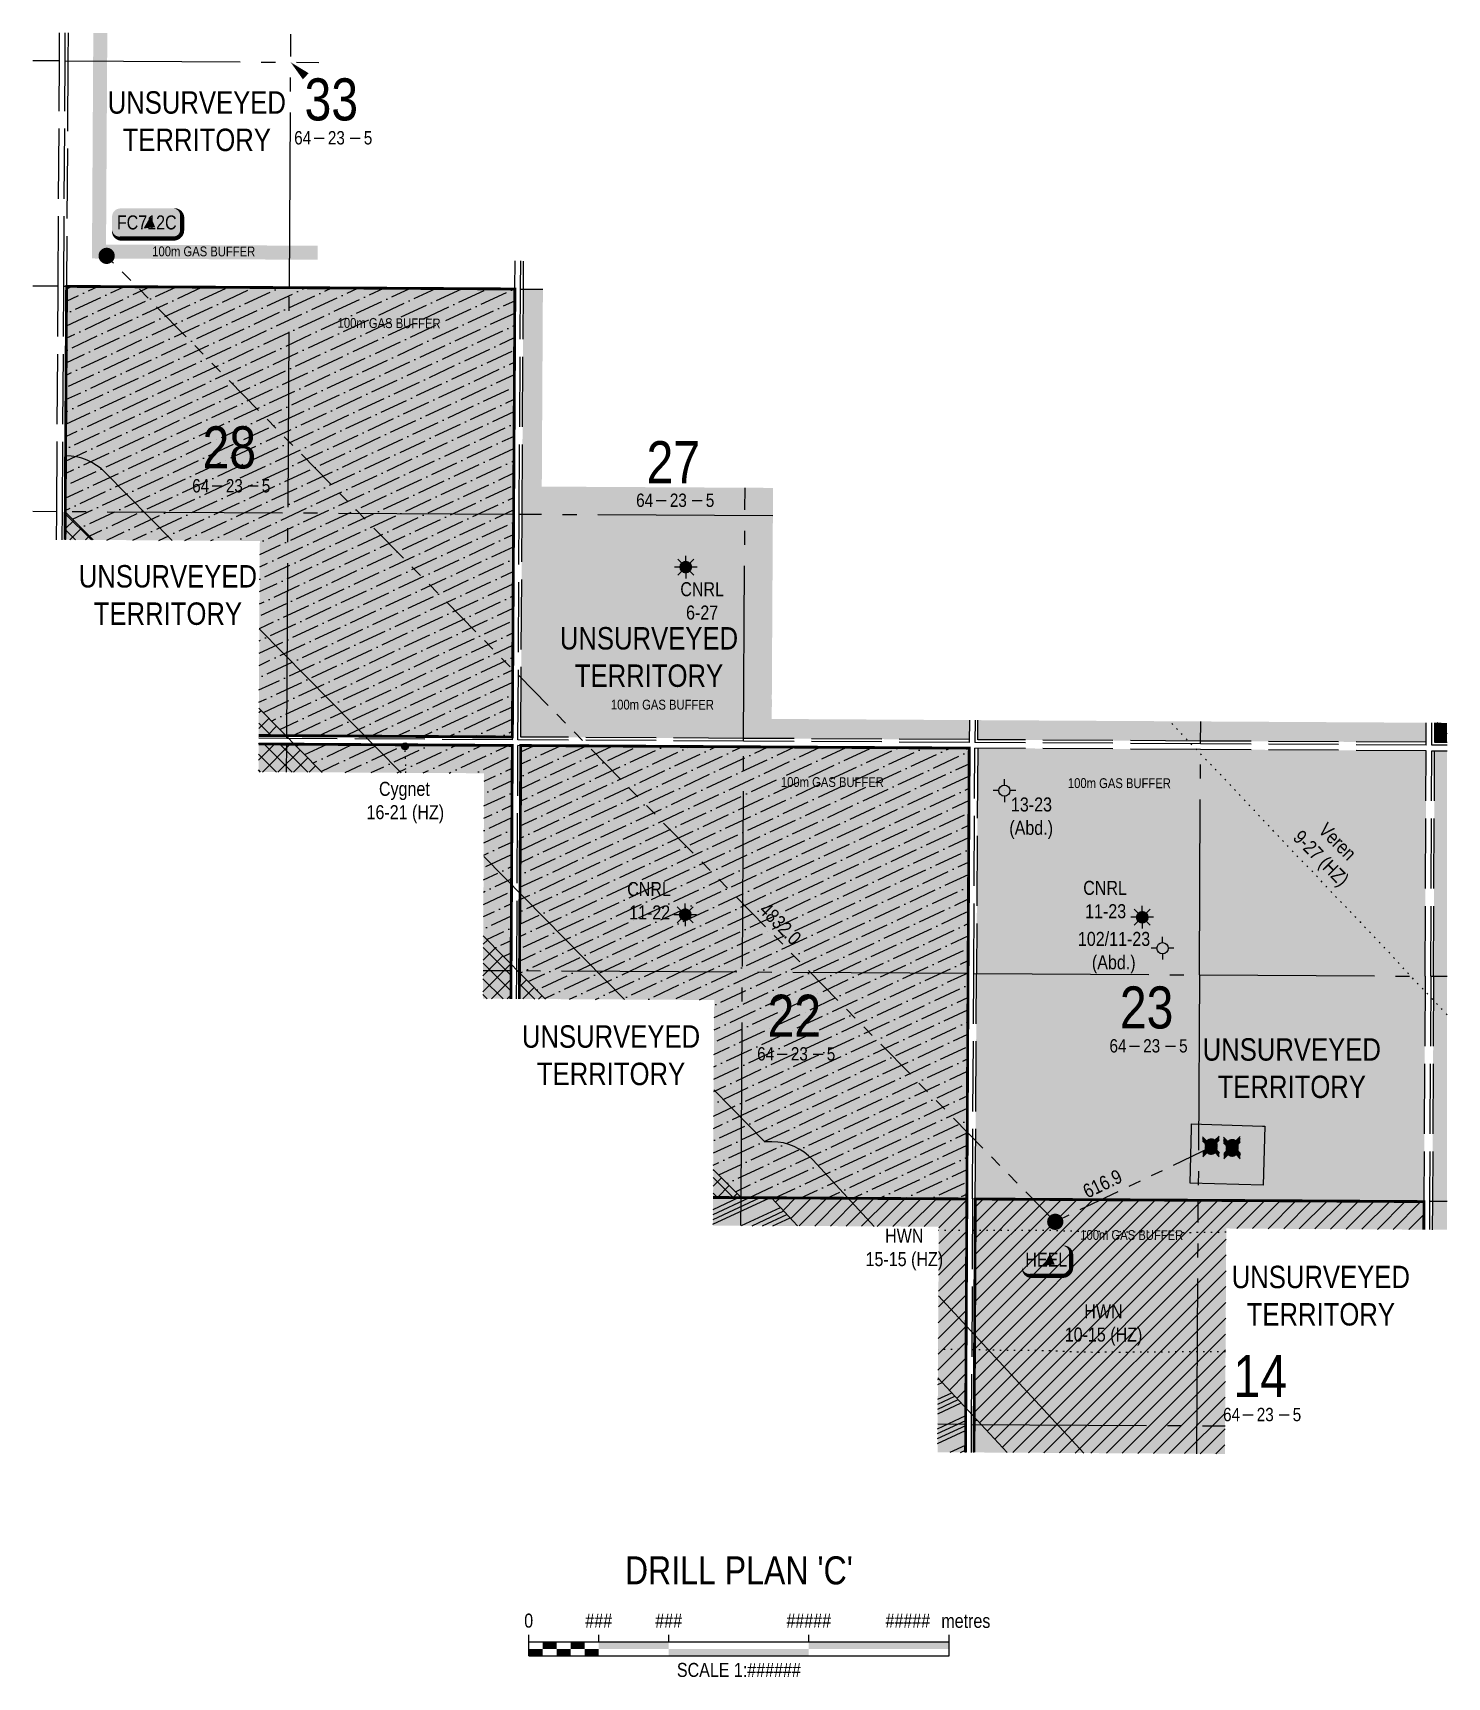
# Model space of a CAD drawing. Header units: inches. Extents: x 464475 to 485921, y 6038951 to 6050475.
# Drawn here: x 473911 to 474920, y 6040362 to 6041535 of the extents above; entities that cross this region are included whole.
import ezdxf
from ezdxf.enums import TextEntityAlignment as Align

# ---------------------------------------------------------------- set-up
doc = ezdxf.new("R2010")
doc.units = ezdxf.units.IN
doc.header["$LTSCALE"] = 5
for name, pattern in [('foc-DOT', [1, 0.2, -0.8]), ('foc-DRILLPATH', [14.75, 6, -1.75, 1.75, -1.75, 1.75, -1.75]), ('foc-QUARTERLINE', [33, 25, -3, 2, -3]), ('foc-UNSURVEYED', [12.5, 10, -2.5])]:
    doc.linetypes.add(name, pattern=pattern)
for name, color, linetype in [('10', 1, 'Continuous'), ('9', 3, 'Continuous'), ('ABADATA-DRILL-T', 8, 'Continuous'), ('AS-DRILL', 8, 'foc-DOT'), ('AS-DRILL-T', 8, 'Continuous'), ('AS-TARGET-GAS', 182, 'Continuous'), ('AS-TARGET-GAS-H', 181, 'Continuous'), ('AS-UNDERLAY-H', 141, 'Continuous'), ('DETAIL-T', 7, 'Continuous'), ('H-CP', 51, 'Continuous'), ('H-MOCL', 111, 'Continuous'), ('L-2', 7, 'Continuous'), ('L-BD', 7, 'Continuous'), ('L-MON', 1, 'Continuous'), ('L-QSEC', 8, 'foc-QUARTERLINE'), ('L-SECLBL', 7, 'Continuous'), ('L-UNS-T', 3, 'Continuous'), ('L-USEC', 7, 'foc-UNSURVEYED'), ('P-PDRILLPATH', 12, 'foc-DRILLPATH'), ('P-PROPOSED', 10, 'Continuous'), ('P-PROPOSED-H', 21, 'Continuous'), ('P-TEMP-HUSKY-NO CUT-H', 104, 'Continuous')]:
    doc.layers.add(name, color=color, linetype=linetype)
doc.layers.add('D56-EXISTING DISPOSITION', color=7, linetype='Continuous', true_color=0xa347ff)
doc.styles.add('80', font='ARIALN.TTF', dxfattribs={"height": 10})
doc.styles.add('80CG', font='ARIALN.TTF', dxfattribs={"height": 10})
doc.styles.add('80L', font='ARIALN.TTF', dxfattribs={"height": 10})
doc.styles.add('SIMPLEX', font='ARIALN.TTF')
pattern_1 = [(45, (-33293.554, 10185.4706), (-5.609685254, 5.609685254), []), (135, (-33293.554, 10185.4706), (-5.609685254, -5.609685254), [])]
pattern_2 = [(45, (-33293.554, 10185.4706), (-5.609685254, 5.609685254), [])]
pattern_3 = [(25, (-33293.554, 10185.4706), (9.229754603, 13.057325538), [19.833232416, -3.966646483, 0, -3.966646483])]
pattern_4 = [(25, (-33293.554, 10185.47), (-8.04661076, 17.25601246), []), (25, (-33289.337, 10183.936), (-8.04661076, 17.25601246), []), (25, (-33285.12, 10182.4), (-8.04661076, 17.25601246), []), (25, (-33280.903, 10180.866), (-8.04661076, 17.25601246), [])]

# ---------------------------------------------------------------- blocks, each defined once
blk = doc.blocks.new('*U495')
at = {"color": 0}
for p, q in [((-150, 0), (-150, 15)), ((-100, 10), (-100, 15)), ((-50, 10), (-50, 15)), ((50, 10), (50, 15)), ((150.2, 0), (150.2, 15)), ((-150, 10), (150.2, 10)), ((-150, 0), (150.2, 0))]:
    blk.add_line(p, q, dxfattribs=at)
for points in [[(-150, 5), (-140, 5), (-150, 0), (-140, 0)], [(-140, 10), (-130, 10), (-140, 5), (-130, 5)], [(-130, 5), (-120, 5), (-130, 0), (-120, 0)], [(-120, 10), (-110, 10), (-120, 5), (-110, 5)], [(-110, 5), (-100, 5), (-110, 0), (-100, 0)], [(-100, 10), (-50, 10), (-100, 5), (-50, 5)], [(-50, 5), (50, 5), (-50, 0), (50, 0)], [(50, 10), (150.2, 10), (50, 5), (150.2, 5)]]:
    blk.add_solid(points, dxfattribs=at)
at = {"color": 0, "style": '80'}
blk.add_text('metres', height=10, dxfattribs=at).set_placement((162.2, 20), align=Align.CENTER)
at = {"color": 0, "char_height": 10, "style": '80'}
for s, insert, attachment_point in [('0', (-150, 30.2), 2), ('###', (-100, 30.2), 2), ('###', (-50, 30.2), 2), ('#####', (50, 30.2), 2), ('#####', (136.7, 30.2), 3), ('SCALE 1:######', (0.1, -5), 2)]:
    blk.add_mtext(s, dxfattribs=dict(at, insert=insert, attachment_point=attachment_point))
blk = doc.blocks.new('plbh')
at = {"layer": 'L-MON'}
h = blk.add_hatch(color=255, dxfattribs=at)
h.dxf.hatch_style = 1
edge = h.paths.add_edge_path()
edge.add_arc((0, 0), 1.16, 0, 360)
h = blk.add_hatch(color=256, dxfattribs=at)
h.dxf.hatch_style = 1
h.paths.add_polyline_path([(-0.96, 0, 1), (0.96, 0, 1)])
h.paths.add_polyline_path([(0.91, 0, -1), (-0.91, 0, -1)], flags=16)
h.paths.add_polyline_path([(0.45, 0, -1), (-0.45, 0, -1)], flags=0)
h = blk.add_hatch(color=256, dxfattribs=at)
h.dxf.hatch_style = 1
h.paths.add_polyline_path([(-0.45, 0, 1), (0.45, 0, 1)])
h.paths.add_polyline_path([(0.4, 0, -1), (-0.4, 0, -1)], flags=16)
at = {"layer": 'L-MON', "color": 240}
for radius in [0.96, 0.91, 0.45, 0.4]:
    blk.add_circle((0, 0), radius, dxfattribs=at)
blk = doc.blocks.new('WC')
at = {"layer": 'L-MON'}
h = blk.add_hatch(color=255, dxfattribs=at)
h.dxf.hatch_style = 1
edge = h.paths.add_edge_path()
edge.add_arc((0, 0), 0.9, 0, 360)
at = {"layer": 'L-MON', "color": 240, "flags": 128}
for points in [[(-0.62, 0.5), (-1.23, 1.12)], [(0.52, 0.61), (1.13, 1.21)], [(-1.18, -1.18), (-0.56, -0.57)], [(1.16, -1.18), (0.56, -0.57)]]:
    blk.add_lwpolyline(points, dxfattribs=at)
at = {"layer": 'L-MON', "color": 240}
for radius in [0.8, 0.373]:
    blk.add_circle((0, 0), radius, dxfattribs=at)
blk = doc.blocks.new('L-SECLBL')
at = {"layer": '9', "color": 7}
for p, q in [((-5.1, -27.8), (-12.3, -27.8)), ((20.7, -27.8), (13.5, -27.8))]:
    blk.add_line(p, q, dxfattribs=at)
at = {"layer": '10', "color": 2, "style": 'SIMPLEX'}
blk.add_attdef('SEC', text='', height=30, dxfattribs=at).set_placement((0, 0), align=Align.MIDDLE)
at = {"layer": '10', "color": 5, "style": '80L'}
blk.add_attdef('TWP', text='', height=9.5, dxfattribs=at).set_placement((-14.4, -27.4), align=Align.MIDDLE_RIGHT)
blk.add_attdef('RGE', text='', height=9.5, dxfattribs=at).set_placement((3.6, -27.4), align=Align.MIDDLE_CENTER)
blk.add_attdef('MER', text='', height=9.5, dxfattribs=at).set_placement((23.2, -27.4), align=Align.MIDDLE_LEFT)
blk = doc.blocks.new('GAS')
h = blk.add_hatch(color=255)
h.dxf.hatch_style = 1
edge = h.paths.add_edge_path()
edge.add_arc((0, 0), 0.9, 0, 360)
for p, q in [((-0.81, 0), (-1.62, 0)), ((-0.57, 0.57), (-1.14, 1.14)), ((0, 0.81), (0, 1.62)), ((0.57, 0.57), (1.14, 1.14)), ((1.62, 0), (0.81, 0)), ((-0.57, -0.57), (-1.14, -1.14)), ((0, -0.81), (0, -1.62)), ((1.14, -1.14), (0.57, -0.57))]:
    blk.add_line(p, q)
blk.add_circle((0, 0), 0.8)
blk = doc.blocks.new('BH-Existing')
at = {"layer": 'AS-DRILL-T'}
h = blk.add_hatch(color=256, dxfattribs=at)
h.dxf.hatch_style = 1
edge = h.paths.add_edge_path()
edge.add_arc((0, 0), 0.5, 0, 360)
blk.add_circle((0, 0), 0.5, dxfattribs=at)
blk = doc.blocks.new('GABD')
for p, q in [((-0.81, 0), (-1.62, 0)), ((0, 0.81), (0, 1.62)), ((1.62, 0), (0.81, 0)), ((0, -0.81), (0, -1.62))]:
    blk.add_line(p, q)
blk.add_circle((0, 0), 0.8)
blk = doc.blocks.new('*U501')
h = blk.add_hatch(color=254)
edge = h.paths.add_edge_path()
edge.add_line((-19, -11.5), (19, -11.5))
edge.add_arc((19, -5.5), 6, 270, 360)
edge.add_line((25, -5.5), (25, 4))
edge.add_arc((19, 4), 6, 0, 90)
edge.add_line((19, 10), (-19, 10))
edge.add_arc((-19, 4), 6, 90, 180)
edge.add_line((-25, 4), (-25, -5.5))
edge.add_arc((-19, -5.5), 6, 180, 270)
at = {"color": 1, "flags": 128}
blk.add_lwpolyline([(-19, -11.5, 3, 3, 0), (19, -11.5, 3, 3, 0.414214), (25, -5.5, 3, 3, 0), (25, 4, 3, 0, 0.414214), (19, 10, 0, 0, 0), (-19, 10, 0, 0, 0.414214), (-25, 4, 0, 0, 0), (-25, -5.5, 0, 3, 0.414214)], format="xyseb", close=True, dxfattribs=at)
blk.add_lwpolyline([(5.8, -3.4, 0, 10, 0), (0, 0, 5, 5, 0)], format="xyseb", dxfattribs=at)
at = {"color": 1, "style": '80'}
blk.add_attdef('ENTER_TEXT_001', (-36, -5), '', height=10, dxfattribs=at)
blk = doc.blocks.new('*U508')
h = blk.add_hatch(color=254)
edge = h.paths.add_edge_path()
edge.add_line((-11.5, -11.5), (11.5, -11.5))
edge.add_arc((11.5, -5.5), 6, 270, 360)
edge.add_line((17.5, -5.5), (17.5, 4))
edge.add_arc((11.5, 4), 6, 0, 90)
edge.add_line((11.5, 10), (-11.5, 10))
edge.add_arc((-11.5, 4), 6, 90, 180)
edge.add_line((-17.5, 4), (-17.5, -5.5))
edge.add_arc((-11.5, -5.5), 6, 180, 270)
at = {"color": 1, "flags": 128}
blk.add_lwpolyline([(-11.5, -11.5, 3, 3, 0), (11.5, -11.5, 3, 3, 0.414214), (17.5, -5.5, 3, 3, 0), (17.5, 4, 3, 0, 0.414214), (11.5, 10, 0, 0, 0), (-11.5, 10, 0, 0, 0.414214), (-17.5, 4, 0, 0, 0), (-17.5, -5.5, 0, 3, 0.414214)], format="xyseb", close=True, dxfattribs=at)
blk.add_lwpolyline([(5.8, -3.4, 0, 10, 0), (0, 0, 5, 5, 0)], format="xyseb", dxfattribs=at)
at = {"color": 1, "style": '80'}
blk.add_attdef('ENTER_TEXT_001', (-36, -5), '', height=10, dxfattribs=at)

msp = doc.modelspace()

# ---------------------------------------------------------------- hatches: boundary and pattern name
at = {"layer": 'AS-TARGET-GAS-H'}
h = msp.add_hatch(color=256, dxfattribs=at)
h.dxf.hatch_style = 1
h.paths.add_polyline_path([(474114.491, 6041382.653), (473963.543, 6041383.539), (473964.448, 6041534.339), (473954.454, 6041534.397), (473953.488, 6041373.603), (474114.432, 6041372.659)])
h = msp.add_hatch(color=256, dxfattribs=at)
h.dxf.hatch_style = 1
h.paths.add_polyline_path([(474235.169, 6041331.971), (473953.248, 6041333.625), (473952.283, 6041172.808), (473962.277, 6041172.75), (473963.183, 6041323.572), (474225.118, 6041322.035), (474223.641, 6041060.403), (474072.638, 6041061.277), (474072.58, 6041051.283), (474233.579, 6041050.351)])
h = msp.add_hatch(color=256, dxfattribs=at)
h.dxf.hatch_style = 1
h.paths.add_polyline_path([(474438.637, 6041059.14), (474287.629, 6041060.02), (474288.481, 6041210.828), (474278.487, 6041210.887), (474277.578, 6041050.083), (474438.583, 6041049.145)])
h = msp.add_hatch(color=256, dxfattribs=at)
h.dxf.hatch_style = 1
h.paths.add_polyline_path([(474559.377, 6041004.44), (474277.33, 6041006.083), (474276.422, 6040845.278), (474286.417, 6040845.22), (474287.268, 6040996.03), (474549.33, 6040994.503), (474547.949, 6040732.86), (474396.881, 6040733.74), (474396.826, 6040723.746), (474557.891, 6040722.807)])
h = msp.add_hatch(color=256, dxfattribs=at)
h.dxf.hatch_style = 1
h.paths.add_polyline_path([(474885.423, 6041002.549), (474603.376, 6041004.184), (474601.891, 6040722.551), (474884.042, 6040720.913)])
h.paths.add_polyline_path([(474874.097, 6040730.966), (474611.938, 6040732.488), (474613.318, 6040994.131), (474875.38, 6040992.613)], flags=16)
h = msp.add_hatch(color=256, dxfattribs=at)
h.dxf.hatch_style = 1
h.paths.add_polyline_path([(474762.752, 6040681.638), (474601.68, 6040682.573), (474600.832, 6040521.767), (474610.827, 6040521.709), (474611.622, 6040672.52), (474762.701, 6040671.643)])
at = {"layer": 'AS-UNDERLAY-H'}
h = msp.add_hatch(color=51, dxfattribs=at)
h.dxf.hatch_style = 1
h.paths.add_polyline_path([(474019.744, 6041200.438), (474082.235, 6041200.438), (474082.235, 6041222.19), (474072.566, 6041222.19), (474072.566, 6041256.745), (474031.226, 6041256.745), (474031.226, 6041222.941), (474019.553, 6041222.941)])
h = msp.add_hatch(color=51, dxfattribs=at)
h.dxf.hatch_style = 1
h.paths.add_polyline_path([(474422.319, 6040795.177), (474484.81, 6040795.177), (474484.81, 6040816.929), (474475.141, 6040816.929), (474475.141, 6040851.484), (474433.801, 6040851.484), (474433.801, 6040817.68), (474422.128, 6040817.68)])
at = {"layer": 'H-CP'}
h = msp.add_hatch(color=256, dxfattribs=at)
h.dxf.hatch_style = 1
h.paths.add_polyline_path([(473935.39, 6041353.71), (473934.303, 6041172.913), (474073.284, 6041172.103), (474072.475, 6041033.303), (474253.467, 6041032.247), (474255.272, 6041351.845)])
h = msp.add_hatch(color=256, dxfattribs=at)
h.dxf.hatch_style = 1
h.paths.add_polyline_path([(474419.472, 6041210.065), (474274.465, 6041210.884), (474275.261, 6041351.726), (474261.303, 6041351.807), (474260.395, 6041191.002), (474419.362, 6041190.076)])
h = msp.add_hatch(color=256, dxfattribs=at)
h.dxf.hatch_style = 1
h.paths.add_polyline_path([(474439.468, 6041209.952), (474419.472, 6041210.065), (474419.362, 6041190.076), (474439.352, 6041189.96)])
h = msp.add_hatch(color=256, dxfattribs=at)
h.dxf.hatch_style = 1
h.paths.add_polyline_path([(474418.495, 6041031.282), (474419.362, 6041190.076), (474260.395, 6041191.002), (474259.498, 6041032.209)])
h = msp.add_hatch(color=256, dxfattribs=at)
h.dxf.hatch_style = 1
h.paths.add_polyline_path([(474579.577, 6041044.301), (474438.507, 6041045.119), (474439.352, 6041189.96), (474419.362, 6041190.076), (474418.495, 6041031.282), (474579.503, 6041030.344)])
h = msp.add_hatch(color=256, dxfattribs=at)
h.dxf.hatch_style = 1
h.paths.add_polyline_path([(474585.608, 6041044.267), (474744.603, 6041043.345), (474744.532, 6041029.388), (474585.535, 6041030.309)])
h = msp.add_hatch(color=256, dxfattribs=at)
h.dxf.hatch_style = 1
h.paths.add_polyline_path([(474905.608, 6041042.412), (474744.603, 6041043.345), (474744.532, 6041029.388), (474905.54, 6041028.455)])
h = msp.add_hatch(color=256, dxfattribs=at)
h.dxf.hatch_style = 1
h.paths.add_polyline_path([(474920.453, 6041042.326), (474911.64, 6041042.377), (474911.572, 6041028.42), (474920.453, 6041028.368)])
h = msp.add_hatch(color=256, dxfattribs=at)
h.dxf.hatch_style = 1
h.paths.add_polyline_path([(474072.44, 6041027.272), (474253.433, 6041026.215), (474252.411, 6040845.418), (474232.422, 6040845.528), (474233.331, 6041006.37), (474072.323, 6041007.28)])
h = msp.add_hatch(color=256, dxfattribs=at)
h.dxf.hatch_style = 1
h.paths.add_polyline_path([(474577.776, 6040702.704), (474396.717, 6040703.757), (474397.486, 6040844.626), (474258.443, 6040845.383), (474259.465, 6041026.18), (474579.472, 6041024.314)])
h = msp.add_hatch(color=256, dxfattribs=at)
h.dxf.hatch_style = 1
h.paths.add_polyline_path([(474903.934, 6040700.808), (474583.807, 6040702.667), (474585.503, 6041024.277), (474905.51, 6041022.423)])
h = msp.add_hatch(color=256, dxfattribs=at)
h.dxf.hatch_style = 1
h.paths.add_polyline_path([(474920.453, 6041022.368), (474920.453, 6040861.569), (474910.754, 6040861.598), (474911.542, 6041022.401)])
h = msp.add_hatch(color=256, dxfattribs=at)
h.dxf.hatch_style = 1
h.paths.add_polyline_path([(474920.453, 6040861.569), (474910.754, 6040861.598), (474909.966, 6040700.794), (474920.453, 6040700.77)])
h = msp.add_hatch(color=256, dxfattribs=at)
h.dxf.hatch_style = 1
h.paths.add_polyline_path([(474920.453, 6040700.77), (474909.966, 6040700.794), (474909.966, 6040700.773), (474909.867, 6040680.784), (474920.453, 6040680.722)])
at = {"layer": 'H-MOCL'}
h = msp.add_hatch(color=256, dxfattribs=at)
h.dxf.hatch_style = 1
h.paths.add_polyline_path([(474396.717, 6040703.757), (474577.776, 6040702.704), (474576.821, 6040521.907), (474556.821, 6040522.023), (474557.759, 6040682.907), (474396.608, 6040683.757)])
h = msp.add_hatch(color=256, dxfattribs=at)
h.dxf.hatch_style = 1
h.paths.add_polyline_path([(474583.807, 6040702.669), (474903.934, 6040700.81), (474903.828, 6040680.819), (474762.853, 6040681.637), (474761.92, 6040520.831), (474582.853, 6040521.872)])
at = {"layer": 'P-PROPOSED-H'}
h = msp.add_hatch(color=256, dxfattribs=at)
h.dxf.hatch_style = 1
h.paths.add_polyline_path([(474736.986, 6040714.043), (474738.101, 6040753.29), (474738.153, 6040756.26), (474788.749, 6040754.612), (474790.471, 6040754.566), (474789.277, 6040712.557)])
at = {"layer": 'P-TEMP-HUSKY-NO CUT-H', "true_color": 0x0582ff}
h = msp.add_hatch(dxfattribs=at)
h.set_pattern_fill('ANSI36', color=150, scale=2.498675, angle=340)
h.set_pattern_definition(pattern_3)
h.paths.add_polyline_path([(474091.856, 6041033.193), (474253.467, 6041032.247), (474255.272, 6041351.845), (473935.395, 6041353.71), (473934.423, 6041192.905), (473954.245, 6041172.797), (474073.284, 6041172.103), (474072.588, 6041052.74)])
at = {"layer": 'P-TEMP-HUSKY-NO CUT-H'}
h = msp.add_hatch(dxfattribs=at)
h.set_pattern_fill('ANSI37', color=256, scale=2.498675)
h.set_pattern_definition(pattern_1)
h.paths.add_polyline_path([(473934.303, 6041172.913), (473954.245, 6041172.797), (473934.424, 6041192.904)])
h = msp.add_hatch(dxfattribs=at)
h.set_pattern_fill('ANSI37', color=256, scale=2.498675)
h.set_pattern_definition(pattern_1)
h.paths.add_polyline_path([(474072.475, 6041033.303), (474091.859, 6041033.191), (474072.588, 6041052.74)])
h = msp.add_hatch(dxfattribs=at)
h.set_pattern_fill('ANSI37', color=256, scale=2.498675)
h.set_pattern_definition(pattern_1)
h.paths.add_polyline_path([(474072.44, 6041027.272), (474097.842, 6041027.121), (474117.653, 6041007.024), (474072.323, 6041007.28)])
at = {"layer": 'P-TEMP-HUSKY-NO CUT-H', "true_color": 0x0582ff}
h = msp.add_hatch(dxfattribs=at)
h.set_pattern_fill('ANSI36', color=150, scale=2.498675, angle=340)
h.set_pattern_definition(pattern_3)
h.paths.add_polyline_path([(474097.842, 6041027.121), (474253.433, 6041026.215), (474252.552, 6040870.173), (474232.675, 6040890.337), (474233.331, 6041006.37), (474117.653, 6041007.024)])
h = msp.add_hatch(dxfattribs=at)
h.set_pattern_fill('ANSI36', color=150, scale=2.498675, angle=340)
h.set_pattern_definition(pattern_3)
h.paths.add_polyline_path([(474416.707, 6040703.642), (474396.827, 6040723.81), (474397.486, 6040844.626), (474277.086, 6040845.284), (474258.549, 6040864.088), (474259.465, 6041026.18), (474579.472, 6041024.314), (474577.776, 6040702.704), (474438.438, 6040703.516)])
at = {"layer": 'P-TEMP-HUSKY-NO CUT-H'}
h = msp.add_hatch(dxfattribs=at)
h.set_pattern_fill('ANSI37', color=256, scale=2.498675)
h.set_pattern_definition(pattern_1)
h.paths.add_polyline_path([(474232.675, 6040890.337), (474252.551, 6040870.174), (474252.411, 6040845.418), (474232.422, 6040845.528)])
h = msp.add_hatch(dxfattribs=at)
h.set_pattern_fill('ANSI37', color=256, scale=2.498675)
h.set_pattern_definition(pattern_1)
h.paths.add_polyline_path([(474258.549, 6040864.088), (474277.086, 6040845.284), (474258.443, 6040845.383)])
h = msp.add_hatch(dxfattribs=at)
h.set_pattern_fill('ANSI37', color=256, scale=2.498675)
h.set_pattern_definition(pattern_1)
h.paths.add_polyline_path([(474396.827, 6040723.81), (474416.706, 6040703.64), (474396.717, 6040703.757)])
at = {"layer": 'P-TEMP-HUSKY-NO CUT-H', "true_color": 0x0582ff}
h = msp.add_hatch(dxfattribs=at)
h.set_pattern_fill('ANSI34', color=150, scale=0.99947, angle=340)
h.set_pattern_definition(pattern_4)
h.paths.add_polyline_path([(474438.437, 6040703.516), (474456.997, 6040683.438), (474396.608, 6040683.757), (474396.717, 6040703.757)])
at = {"layer": 'P-TEMP-HUSKY-NO CUT-H'}
h = msp.add_hatch(dxfattribs=at)
h.set_pattern_fill('ANSI31', color=256, scale=2.498675)
h.set_pattern_definition(pattern_2)
h.paths.add_polyline_path([(474438.437, 6040703.516), (474577.776, 6040702.704), (474576.989, 6040553.631), (474557.131, 6040575.114), (474557.759, 6040682.907), (474456.997, 6040683.438)])
h = msp.add_hatch(dxfattribs=at)
h.set_pattern_fill('ANSI31', color=256, scale=2.498675)
h.set_pattern_definition(pattern_2)
h.paths.add_polyline_path([(474583.807, 6040702.669), (474903.934, 6040700.81), (474903.828, 6040680.819), (474762.853, 6040681.637), (474761.92, 6040520.831), (474606.474, 6040521.735), (474582.987, 6040547.142)])
at = {"layer": 'P-TEMP-HUSKY-NO CUT-H', "true_color": 0x0582ff}
h = msp.add_hatch(dxfattribs=at)
h.set_pattern_fill('ANSI34', color=150, scale=0.99947, angle=340)
h.set_pattern_definition(pattern_4)
h.paths.add_polyline_path([(474557.131, 6040575.114), (474576.989, 6040553.632), (474576.821, 6040521.907), (474556.821, 6040522.023)])
h = msp.add_hatch(dxfattribs=at)
h.set_pattern_fill('ANSI34', color=150, scale=4, angle=340)
h.set_pattern_definition([(25, (379486.03, 4831853.765), (-32.2035115, 69.0606534), []), (25, (379502.91, 4831847.62), (-32.2035115, 69.0606534), []), (25, (379519.786, 4831841.48), (-32.2035115, 69.0606534), []), (25, (379536.66, 4831835.34), (-32.2035115, 69.0606534), [])])
h.paths.add_polyline_path([(474606.474, 6040521.735), (474582.853, 6040521.872), (474582.987, 6040547.142)])

# ---------------------------------------------------------------- linework, layer by layer
at = {"layer": 'AS-DRILL'}
msp.add_line((474604.537, 6040993.962), (474604.537, 6040993.962), dxfattribs=at)
at = {"layer": 'AS-DRILL', "flags": 128}
for points in [[(474920.453, 6040834.12), (474919.169, 6040835.483), (474915.386, 6040839.503), (474911.635, 6040843.532), (474907.869, 6040847.558), (474904.042, 6040851.522), (474900.25, 6040855.519), (474896.491, 6040859.555), (474892.736, 6040863.6), (474889.015, 6040867.666), (474885.298, 6040871.719), (474881.575, 6040875.798), (474877.835, 6040879.844), (474874.016, 6040883.844), (474870.202, 6040887.826), (474866.371, 6040891.805), (474862.585, 6040895.801), (474858.828, 6040899.825), (474855.029, 6040903.818), (474851.275, 6040907.848), (474847.474, 6040911.85), (474843.614, 6040915.776), (474839.745, 6040919.714), (474835.955, 6040923.719), (474832.262, 6040927.803), (474828.543, 6040931.88), (474824.737, 6040935.852), (474820.862, 6040939.754), (474816.982, 6040943.664), (474813.15, 6040947.616), (474809.387, 6040951.633), (474805.642, 6040955.659), (474801.84, 6040959.647), (474798.037, 6040963.642), (474794.271, 6040967.67), (474790.486, 6040971.672), (474786.707, 6040975.679), (474782.949, 6040979.695), (474779.188, 6040983.724), (474775.417, 6040987.744), (474771.635, 6040991.754), (474767.864, 6040995.761), (474764.121, 6040999.799), (474760.345, 6041003.818), (474756.498, 6041007.768), (474752.674, 6041011.744), (474748.867, 6041015.734), (474745.005, 6041019.658), (474741.177, 6041023.624), (474737.412, 6041027.651), (474733.625, 6041031.665), (474729.849, 6041035.677), (474726.072, 6041039.69), (474722.284, 6041043.692)], [(474920.453, 6041034.561), (474917.965, 6041037.287), (474914.304, 6041041.398), (474913.461, 6041042.366)], [(474177.535, 6041006.668), (474177.522, 6041007.144), (474177.399, 6041011.034), (474177.269, 6041014.925), (474177.144, 6041018.82), (474177.014, 6041022.653), (474176.91, 6041025.652)], [(474762.739, 6040679.002), (474762.671, 6040679), (474758.817, 6040678.895), (474754.964, 6040678.824), (474751.112, 6040678.796), (474747.262, 6040678.779), (474743.406, 6040678.72), (474739.545, 6040678.612), (474735.689, 6040678.537), (474731.827, 6040678.542), (474727.977, 6040678.626), (474724.13, 6040678.735), (474720.272, 6040678.812), (474716.42, 6040678.852), (474712.568, 6040678.857), (474708.708, 6040678.87), (474704.858, 6040678.919), (474700.996, 6040678.977), (474697.143, 6040679.022), (474693.289, 6040679.069), (474689.435, 6040679.159), (474685.58, 6040679.278), (474681.728, 6040679.365), (474677.872, 6040679.429), (474674.019, 6040679.474), (474670.168, 6040679.461), (474666.316, 6040679.419), (474662.464, 6040679.436), (474658.61, 6040679.487), (474656.685, 6040679.517), (474654.761, 6040679.556), (474652.837, 6040679.61), (474650.915, 6040679.68), (474648.99, 6040679.743), (474647.074, 6040679.807), (474645.148, 6040679.885), (474643.235, 6040679.96), (474641.325, 6040680.03), (474639.407, 6040680.073), (474637.491, 6040680.099), (474635.567, 6040680.111), (474633.645, 6040680.12), (474631.725, 6040680.136), (474629.799, 6040680.152), (474627.871, 6040680.167), (474625.95, 6040680.179), (474624.024, 6040680.188), (474622.102, 6040680.194), (474620.172, 6040680.192), (474618.253, 6040680.187), (474616.323, 6040680.179), (474614.405, 6040680.163), (474612.477, 6040680.142), (474610.555, 6040680.14), (474608.627, 6040680.16), (474606.699, 6040680.185), (474604.787, 6040680.205), (474602.869, 6040680.22), (474600.939, 6040680.228), (474599.017, 6040680.232), (474597.091, 6040680.239), (474595.975, 6040680.247), (474592.119, 6040680.246), (474588.277, 6040680.21), (474584.431, 6040680.179), (474580.593, 6040680.15), (474576.739, 6040680.139), (474572.883, 6040680.135), (474569.035, 6040680.138), (474565.189, 6040680.171), (474561.341, 6040680.211), (474557.491, 6040680.236)], [(474762.304, 6040593.533), (474761.678, 6040593.542), (474759.752, 6040593.561), (474757.822, 6040593.581), (474755.898, 6040593.595), (474752.038, 6040593.622), (474748.212, 6040593.661), (474744.356, 6040593.725), (474740.5, 6040593.764), (474736.644, 6040593.735), (474732.792, 6040593.684), (474728.94, 6040593.61), (474725.077, 6040593.535), (474721.221, 6040593.472), (474717.372, 6040593.406), (474713.524, 6040593.357), (474709.666, 6040593.382), (474705.81, 6040593.424), (474701.958, 6040593.395), (474698.098, 6040593.32), (474694.237, 6040593.272), (474690.375, 6040593.261), (474686.515, 6040593.27), (474682.653, 6040593.3), (474678.803, 6040593.305), (474674.963, 6040593.274), (474671.129, 6040593.249), (474667.293, 6040593.276), (474663.467, 6040593.326), (474659.631, 6040593.375), (474655.798, 6040593.43), (474651.964, 6040593.543), (474648.125, 6040593.735), (474644.28, 6040593.954), (474640.433, 6040594.155), (474636.578, 6040594.316), (474632.718, 6040594.426), (474628.863, 6040594.483), (474625.007, 6040594.504), (474621.157, 6040594.524), (474617.307, 6040594.565), (474613.457, 6040594.614), (474609.601, 6040594.639), (474605.749, 6040594.645), (474601.989, 6040594.684), (474600.625, 6040594.712), (474596.768, 6040594.8), (474592.908, 6040594.889), (474589.053, 6040594.982), (474585.199, 6040595.082), (474581.35, 6040595.179), (474577.502, 6040595.254), (474573.654, 6040595.308), (474569.798, 6040595.347), (474565.946, 6040595.35), (474562.088, 6040595.267), (474558.229, 6040595.167), (474557.218, 6040595.142)]]:
    msp.add_lwpolyline(points, dxfattribs=at)
at = {"layer": 'D56-EXISTING DISPOSITION', "const_width": 1.999, "flags": 128}
for points in [[(473934.303, 6041172.913), (473934.423, 6041192.902), (473935.389, 6041353.708), (474094.326, 6041352.787), (474255.271, 6041351.843), (474254.363, 6041191.037), (474253.466, 6041032.244), (474092.464, 6041033.188), (474072.475, 6041033.303)], [(474072.44, 6041027.272), (474092.429, 6041027.156), (474253.432, 6041026.213), (474252.524, 6040865.408), (474252.411, 6040845.418)], [(474258.443, 6040845.383), (474258.556, 6040865.372), (474259.464, 6041026.177), (474418.462, 6041025.251), (474579.471, 6041024.312), (474578.623, 6040863.507), (474577.775, 6040702.702), (474416.706, 6040703.64), (474396.717, 6040703.757)], [(474396.717, 6040703.757), (474416.706, 6040703.64), (474577.775, 6040702.702), (474576.927, 6040541.896), (474576.821, 6040521.907)], [(474582.853, 6040521.872), (474582.959, 6040541.861), (474583.807, 6040702.666), (474742.865, 6040701.743), (474903.934, 6040700.808), (474903.828, 6040680.819)]]:
    msp.add_lwpolyline(points, dxfattribs=at)
at = {"layer": 'L-QSEC'}
for p, q in [((474094.326, 6041352.787), (474095.384, 6041533.575)), ((473930.323, 6041514.548), (473911.334, 6041514.658)), ((473934.345, 6041514.525), (474115.256, 6041513.47)), ((474092.452, 6041031.178), (474094.326, 6041352.787)), ((474418.484, 6041029.272), (474419.472, 6041210.065)), ((473928.392, 6041192.937), (473911.334, 6041193.036)), ((474254.363, 6041191.037), (473932.413, 6041192.913)), ((474439.352, 6041189.96), (474258.385, 6041191.014)), ((474744.521, 6041027.378), (474744.603, 6041043.345)), ((474092.313, 6041007.167), (474092.429, 6041027.156)), ((474416.706, 6040703.64), (474418.462, 6041025.251)), ((474743.683, 6040862.549), (474744.501, 6041023.356)), ((474252.524, 6040865.408), (474232.535, 6040865.524)), ((474578.623, 6040863.507), (474256.546, 6040865.384)), ((474582.644, 6040863.484), (474743.683, 6040862.549)), ((474743.683, 6040862.549), (474742.865, 6040701.743)), ((474743.683, 6040862.549), (474904.722, 6040861.615)), ((474908.744, 6040861.604), (474920.453, 6040861.569)), ((474416.597, 6040683.651), (474416.706, 6040703.64)), ((474741.945, 6040520.947), (474742.865, 6040701.743)), ((474576.927, 6040541.896), (474556.938, 6040542.012)), ((474580.948, 6040541.873), (474762.036, 6040540.82))]:
    msp.add_line(p, q, dxfattribs=at)
at = {"layer": 'L-SECLBL', "flags": 128}
for points in [[(474095.267, 6041513.586, 0, 5.997, 0), (474106.067, 6041503.572, 0, 0, 0)], [(474093.389, 6041191.975, 0, 5.997, 0), (474080.677, 6041205.079, 0, 0, 0)], [(474419.362, 6041190.076, 0, 5.997, 0), (474402.926, 6041199.074, 0, 0, 0)], [(474417.584, 6040864.445, 0, 5.997, 0), (474436.553, 6040848.372, 0, 0, 0)], [(474743.683, 6040862.549, 0, 5.997, 0), (474729.91, 6040848.644, 0, 0, 0)], [(474742.047, 6040540.937, 0, 5.997, 0), (474757.371, 6040547.377, 0, 0, 0)]]:
    msp.add_lwpolyline(points, format="xyseb", dxfattribs=at)
at = {"layer": 'L-USEC'}
for p, q in [((473930.323, 6041514.548), (473930.444, 6041534.537)), ((473934.345, 6041514.524), (473934.466, 6041534.514)), ((473936.476, 6041534.502), (473936.355, 6041514.513)), ((473929.357, 6041353.743), (473930.323, 6041514.548)), ((473933.379, 6041353.718), (473934.345, 6041514.524)), ((473936.355, 6041514.513), (473935.389, 6041353.708)), ((474255.271, 6041351.843), (474255.384, 6041371.832)), ((474259.293, 6041351.82), (474259.406, 6041371.808)), ((474261.303, 6041351.807), (474261.416, 6041371.796)), ((473929.357, 6041353.743), (473911.334, 6041353.847)), ((473928.392, 6041192.937), (473929.357, 6041353.743)), ((473932.413, 6041192.913), (473933.379, 6041353.718)), ((474094.326, 6041352.787), (473933.379, 6041353.719)), ((473935.389, 6041353.708), (473934.423, 6041192.902)), ((474255.271, 6041351.843), (474094.326, 6041352.787)), ((474254.363, 6041191.037), (474255.271, 6041351.843)), ((474258.385, 6041191.015), (474259.293, 6041351.82)), ((474259.293, 6041351.819), (474275.261, 6041351.726)), ((474260.395, 6041191.002), (474261.303, 6041351.807)), ((473928.272, 6041172.948), (473928.392, 6041192.937)), ((473932.293, 6041172.924), (473932.413, 6041192.913)), ((473934.423, 6041192.902), (473934.303, 6041172.913)), ((474253.455, 6041030.234), (474254.363, 6041191.037)), ((474257.477, 6041030.211), (474258.385, 6041191.015)), ((474259.498, 6041032.209), (474260.395, 6041191.002)), ((474579.577, 6041044.301), (474579.492, 6041028.334)), ((474583.598, 6041044.278), (474583.514, 6041028.311)), ((474585.535, 6041030.309), (474585.608, 6041044.267)), ((474905.53, 6041026.445), (474905.608, 6041042.412)), ((474909.552, 6041026.421), (474909.63, 6041042.389)), ((474911.572, 6041028.42), (474911.64, 6041042.377)), ((474092.452, 6041031.178), (474072.463, 6041031.294)), ((474072.475, 6041033.303), (474092.464, 6041033.188)), ((474253.455, 6041030.234), (474092.453, 6041031.178)), ((474092.464, 6041033.188), (474253.466, 6041032.244)), ((474418.486, 6041029.272), (474257.477, 6041030.211)), ((474418.495, 6041031.282), (474259.498, 6041032.209)), ((474579.492, 6041028.334), (474418.486, 6041029.272)), ((474579.503, 6041030.344), (474418.495, 6041031.282)), ((474744.524, 6041027.378), (474583.514, 6041028.311)), ((474744.532, 6041029.388), (474585.535, 6041030.309)), ((474905.54, 6041028.455), (474744.532, 6041029.388)), ((474920.453, 6041028.368), (474911.572, 6041028.42)), ((474092.429, 6041027.156), (474072.44, 6041027.272)), ((474253.432, 6041026.213), (474092.429, 6041027.156)), ((474252.524, 6040865.408), (474253.432, 6041026.213)), ((474256.546, 6040865.385), (474257.454, 6041026.189)), ((474418.462, 6041025.251), (474257.454, 6041026.189)), ((474259.464, 6041026.177), (474258.556, 6040865.372)), ((474579.471, 6041024.312), (474418.462, 6041025.251)), ((474578.623, 6040863.507), (474579.471, 6041024.312)), ((474582.645, 6040863.486), (474583.493, 6041024.289)), ((474744.501, 6041023.356), (474583.493, 6041024.289)), ((474585.503, 6041024.277), (474584.655, 6040863.475)), ((474905.51, 6041022.423), (474744.501, 6041023.356)), ((474905.53, 6041026.445), (474744.524, 6041027.378)), ((474904.722, 6040861.615), (474905.51, 6041022.423)), ((474908.744, 6040861.596), (474909.532, 6041022.408)), ((474909.532, 6041022.408), (474920.453, 6041022.368)), ((474920.453, 6041026.358), (474909.552, 6041026.421)), ((474910.754, 6040861.598), (474911.542, 6041022.401)), ((474252.411, 6040845.418), (474252.524, 6040865.408)), ((474256.433, 6040845.395), (474256.546, 6040865.385)), ((474258.556, 6040865.372), (474258.443, 6040845.383)), ((474577.775, 6040702.702), (474578.623, 6040863.507)), ((474581.796, 6040702.678), (474582.644, 6040863.486)), ((474583.807, 6040702.667), (474584.655, 6040863.475)), ((474904.722, 6040861.615), (474903.934, 6040700.808)), ((474908.743, 6040861.596), (474907.955, 6040700.785)), ((474910.754, 6040861.586), (474909.966, 6040700.773)), ((474396.717, 6040703.757), (474416.706, 6040703.64)), ((474416.706, 6040703.64), (474577.775, 6040702.702)), ((474577.775, 6040702.702), (474576.927, 6040541.896)), ((474581.797, 6040702.68), (474580.948, 6040541.875)), ((474742.865, 6040701.743), (474581.796, 6040702.678)), ((474582.959, 6040541.861), (474583.807, 6040702.666)), ((474903.934, 6040700.808), (474742.865, 6040701.743)), ((474903.934, 6040700.808), (474903.828, 6040680.819)), ((474907.955, 6040700.787), (474907.85, 6040680.796)), ((474920.453, 6040700.77), (474907.955, 6040700.799)), ((474909.965, 6040700.794), (474909.867, 6040680.784)), ((474576.927, 6040541.896), (474576.821, 6040521.907)), ((474580.948, 6040541.875), (474580.843, 6040521.883)), ((474582.853, 6040521.872), (474582.959, 6040541.861))]:
    msp.add_line(p, q, dxfattribs=at)
at = {"layer": 'P-PDRILLPATH'}
for p, q in [((474640.823, 6040686.401), (473963.97, 6041375.479)), ((474752.09, 6040739.555), (474640.823, 6040686.401))]:
    msp.add_line(p, q, dxfattribs=at)
at = {"layer": 'P-PROPOSED', "flags": 128}
for points in [[(474010.736, 6041172.467), (473962.911, 6041220.984, 0.19921809), (473934.664, 6041232.903), (473934.304, 6041172.913)], [(474511.736, 6040683.149), (474467.81, 6040730.668, 0.20761845), (474438.671, 6040743.515), (474433.54, 6040743.545), (474397.136, 6040780.476)]]:
    msp.add_lwpolyline(points, format="xyb", dxfattribs=at)
at = {"layer": 'P-PROPOSED', "color": 100, "flags": 128}
for points in [[(473954.245, 6041172.797), (473934.424, 6041192.904)], [(474117.653, 6041007.024), (474072.588, 6041052.74)], [(474277.086, 6040845.284), (474232.675, 6040890.337)], [(474456.997, 6040683.438), (474438.437, 6040703.516), (474416.707, 6040703.642), (474396.827, 6040723.81)], [(474606.474, 6040521.735), (474557.131, 6040575.114)]]:
    msp.add_lwpolyline(points, dxfattribs=at)
at = {"layer": 'P-PROPOSED', "flags": 128}
for points in [[(474174.134, 6041006.705), (474072.918, 6041109.385)], [(474333.556, 6040844.975), (474232.995, 6040946.992)], [(474661.24, 6040521.416), (474557.472, 6040633.672)]]:
    msp.add_lwpolyline(points, dxfattribs=at)
msp.add_lwpolyline([(474736.986, 6040714.043), (474738.101, 6040753.29), (474738.153, 6040756.26), (474788.749, 6040754.612), (474790.471, 6040754.566), (474789.277, 6040712.557)], close=True, dxfattribs=at)

# ---------------------------------------------------------------- block references
at = {"layer": 'ABADATA-DRILL-T', "xscale": 4.997349899999994, "yscale": 4.997349899999994, "zscale": 4.997349899999994}
msp.add_blockref('BH-Existing', (474176.91, 6041025.652), dxfattribs=at)
at = {"layer": 'AS-DRILL-T', "xscale": 4.997349899999994, "yscale": 4.997349899999994, "zscale": 4.997349899999994}
for name, p in [('GAS', (474377.209, 6041153.419)), ('GABD', (474604.537, 6040993.962)), ('GAS', (474376.786, 6040905.482)), ('GAS', (474702.917, 6040903.642)), ('GABD', (474717.367, 6040881.534))]:
    msp.add_blockref(name, p, dxfattribs=at)
at = {"layer": 'L-2', "xscale": 0.9991279913569413, "yscale": 0.9991279913569413, "zscale": 0.9991279913569413}
msp.add_blockref('*U495', (474414.983, 6040376.724), dxfattribs=at)
at = {"layer": 'L-BD', "linetype": 'Continuous'}
ref = msp.add_blockref('*U501', (473992.822, 6041399.332), dxfattribs=dict(at, xscale=0.99946998, yscale=0.99946998, zscale=0.99946998))
ref.add_attrib('ENTER_TEXT_001', 'FC712C', (473971.264, 6041394.332), dxfattribs={"layer": '0', "color": 1, "height": 9.9947, "style": '80'})
ref = msp.add_blockref('*U508', (474634.664, 6040659.363), dxfattribs=dict(at, xscale=0.99946998, yscale=0.99946998, zscale=0.99946998))
ref.add_attrib('ENTER_TEXT_001', 'HEEL', (474619.488, 6040654.366), dxfattribs={"layer": '0', "color": 1, "height": 9.9947, "style": '80'})
at = {"layer": 'L-MON', "xscale": 4.997349899999989, "yscale": 4.997349899999989, "zscale": 4.997349899999989}
for name, p in [('plbh', (473963.97, 6041375.479)), ('WC', (474752.118, 6040740.539)), ('WC', (474752.146, 6040741.522)), ('WC', (474767.14, 6040741.093)), ('WC', (474752.062, 6040738.571)), ('WC', (474752.09, 6040739.555)), ('WC', (474767.028, 6040737.159)), ('WC', (474767.056, 6040738.143)), ('WC', (474767.084, 6040739.126)), ('WC', (474767.112, 6040740.11)), ('plbh', (474640.823, 6040686.401))]:
    msp.add_blockref(name, p, dxfattribs=at)
at = {"layer": 'L-SECLBL', "xscale": 0.99946998, "yscale": 0.99946998, "zscale": 0.99946998}
for p, values in [((474124.281, 6041487.094), {'SEC': '33', 'TWP': '64', 'RGE': '23', 'MER': '5'}), ((474051.499, 6041238.849), {'SEC': '28', 'TWP': '64', 'RGE': '23', 'MER': '5'}), ((474368.304, 6041228.514), {'SEC': '27', 'TWP': '64', 'RGE': '23', 'MER': '5'}), ((474706.033, 6040839.318), {'SEC': '23', 'TWP': '64', 'RGE': '23', 'MER': '5'}), ((474454.643, 6040833.608), {'SEC': '22', 'TWP': '64', 'RGE': '23', 'MER': '5'}), ((474787.088, 6040576.31), {'SEC': '14', 'TWP': '64', 'RGE': '23', 'MER': '5'})]:
    msp.add_blockref('L-SECLBL', p, dxfattribs=at).add_auto_attribs(values)

# ---------------------------------------------------------------- texts
at = {"layer": 'ABADATA-DRILL-T', "char_height": 9.9947, "attachment_point": 1, "style": '80L'}
for s, width, insert in [('\\pi12.636;CNRL\\P\\pi16.748;6-27', 55.45471, (474360.664, 6041142.682)), ('\\pi20.707;Cygnet\\P\\pi11.827;16-21 (HZ)', 77.07817, (474137.579, 6041000.26)), ('\\pi0.33085;CNRL\\P\\pi1.6671;11-23', 30.84352, (474660.478, 6040929.633)), ('\\pi14.641;HWN\\P\\pi0.67808;15-15 (HZ)', 54.7794, (474504.815, 6040681.433))]:
    msp.add_mtext_dynamic_manual_height_columns(s, width=width, gutter_width=50.026, heights=[0], dxfattribs=dict(at, insert=insert))
at = {"layer": 'ABADATA-DRILL-T', "linetype": 'Continuous', "char_height": 9.9947, "attachment_point": 1, "style": '80L'}
for s, insert in [('\\pi1.5443;13-23\\P\\pi0.40237;(Abd.)', (474607.672, 6040989.109)), ('\\pi-9.5991;102/11-23\\P\\pi0.40237;(Abd.)', (474666.595, 6040893.212))]:
    msp.add_mtext_dynamic_manual_height_columns(s, width=30.59795, gutter_width=200.105, heights=[0], dxfattribs=dict(at, insert=insert))
at = {"layer": 'ABADATA-DRILL-T', "insert": (474827.521, 6040979.676), "char_height": 9.9947, "attachment_point": 1, "rotation": 314.777272, "style": '80L'}
msp.add_mtext_dynamic_manual_height_columns('\\pi10.764;Veren\\P\\pi1.6964;9-27 (HZ)', width=51.21869, gutter_width=50.026, heights=[0], dxfattribs=at)
at = {"layer": 'ABADATA-DRILL-T', "char_height": 9.9947, "attachment_point": 1, "style": '80L', "bg_fill": 1, "box_fill_scale": 1.15, "bg_fill_transparency": 0}
for s, width, insert, bg_fill_color in [('\\pi0.33085;CNRL\\P\\pi1.6978;11-22', 30.84352, (474335.078, 6040928.761), 51), ('\\pi14.641;HWN\\P\\pi0.67808;10-15 (HZ)', 54.7794, (474646.932, 6040627.617), 111)]:
    msp.add_mtext_dynamic_manual_height_columns(s, width=width, gutter_width=50.026, heights=[0], dxfattribs=dict(at, insert=insert, bg_fill_color=bg_fill_color))
at = {"layer": 'AS-TARGET-GAS', "char_height": 6.99629, "attachment_point": 1, "rotation": 359.872457, "style": '80L'}
for insert in [(473996.512, 6041382.212), (474323.802, 6041058.886), (474649.864, 6041002.875)]:
    msp.add_mtext_dynamic_manual_height_columns('100m GAS BUFFER', width=83.98177, gutter_width=190, heights=[0], dxfattribs=dict(at, insert=insert))
at = {"layer": 'AS-TARGET-GAS', "char_height": 6.99629, "attachment_point": 1, "style": '80L', "bg_fill": 1, "box_fill_scale": 1.15, "bg_fill_color": 181, "bg_fill_transparency": 0}
for insert, rotation in [((474128.823, 6041331.168), 359.663819), ((474445.081, 6041003.643), 359.872457), ((474658.691, 6040680.556), 359.872457)]:
    msp.add_mtext_dynamic_manual_height_columns('100m GAS BUFFER', width=73.48405, gutter_width=190, heights=[0], dxfattribs=dict(at, insert=insert, rotation=rotation))
at = {"layer": 'DETAIL-T', "color": 3, "insert": (474415.102, 6040437.612), "char_height": 19.98256, "width": 313.75972, "attachment_point": 5, "style": '80CG'}
msp.add_mtext("DRILL PLAN 'C'", dxfattribs=at)
at = {"layer": 'L-BD', "style": '80L'}
msp.add_text('616.9', height=9.9947, rotation=25.5344, dxfattribs=at).set_placement((474674.52, 6040713.576), align=Align.MIDDLE)
at = {"layer": 'L-BD', "insert": (474448.277, 6040902.542), "char_height": 9.9947, "width": 31.82298, "attachment_point": 2, "rotation": 314.4872, "style": '80L', "bg_fill": 1, "box_fill_scale": 1.15, "bg_fill_color": 51, "bg_fill_transparency": 0}
msp.add_mtext('4832.0', dxfattribs=at)
at = {"layer": 'L-UNS-T', "color": 3, "char_height": 15.99152, "attachment_point": 5, "style": '80L'}
for insert in [(474028.298, 6041471.451), (474007.673, 6041133.442), (474350.95, 6041089.208), (474323.862, 6040805.131), (474809.607, 6040795.916), (474830.327, 6040633.615)]:
    msp.add_mtext_dynamic_manual_height_columns('UNSURVEYED TERRITORY', width=126.34675, gutter_width=47.475, heights=[0], dxfattribs=dict(at, insert=insert))

doc.saveas('drawing.dxf')
